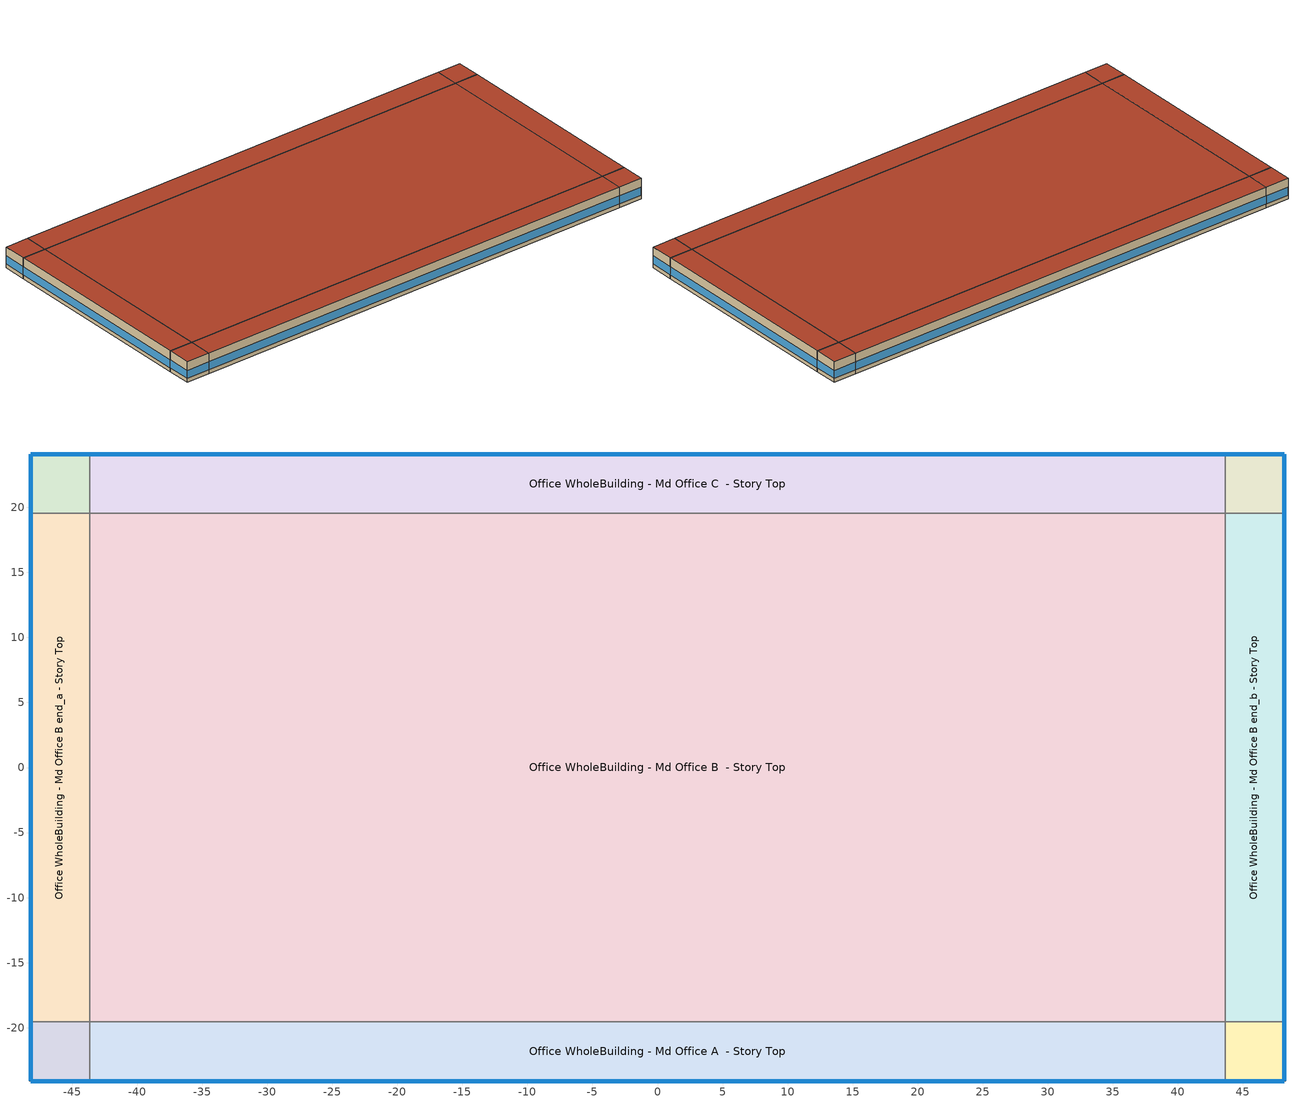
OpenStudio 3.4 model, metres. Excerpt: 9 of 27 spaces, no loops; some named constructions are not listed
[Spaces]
Office WholeBuilding - Md Office A end_a - Story Top
 floor adiabatic (Typical Interior Floor): -48.19,-24.1 -48.19,-19.52 -43.62,-19.52 -43.62,-24.1 z7.92
 wall outside: -48.19,-19.52 -48.19,-24.1 -43.62,-24.1 z7.92:11.89
 wall to Office WholeBuilding - Md Office B end_a - Story Top: -43.62,-19.52 -48.19,-19.52 z7.92:11.89
 wall to Office WholeBuilding - Md Office A  - Story Top: -43.62,-24.1 -43.62,-19.52 z7.92:11.89
 window (Window U-0.75 SHGC 0.48): -48.19,-19.55 -48.19,-24.07 / -48.17,-24.1 -43.65,-24.1 z8.69:10.21
 roof outside: -43.62,-24.1 -43.62,-19.52 -48.19,-19.52 -48.19,-24.1 z11.89
Office WholeBuilding - Md Office B end_a - Story Top
 floor adiabatic (Typical Interior Floor): -48.19,-19.52 -48.19,19.52 -43.62,19.52 -43.62,-19.52 z7.92
 wall outside: -48.19,19.52 -48.19,-19.52 z7.92:11.89
 wall to Office WholeBuilding - Md Office C end_a - Story Top: -43.62,19.52 -48.19,19.52 z7.92:11.89
 wall to Office WholeBuilding - Md Office B  - Story Top: -43.62,-19.52 -43.62,19.52 z7.92:11.89
 window (Window U-0.75 SHGC 0.48): -48.19,19.5 -48.19,-19.5 z8.69:10.19
 roof outside: -43.62,-19.52 -43.62,19.52 -48.19,19.52 -48.19,-19.52 z11.89
Office WholeBuilding - Md Office C end_a - Story Top
 floor adiabatic (Typical Interior Floor): -48.19,19.52 -48.19,24.1 -43.62,24.1 -43.62,19.52 z7.92
 wall outside: -43.62,24.1 -48.19,24.1 -48.19,19.52 z7.92:11.89
 wall to Office WholeBuilding - Md Office C  - Story Top: -43.62,19.52 -43.62,24.1 z7.92:11.89
 window (Window U-0.75 SHGC 0.48): -48.19,24.07 -48.19,19.55 / -43.65,24.1 -48.17,24.1 z8.69:10.21
 roof outside: -43.62,19.52 -43.62,24.1 -48.19,24.1 -48.19,19.52 z11.89
Office WholeBuilding - Md Office A  - Story Top
 floor adiabatic (Typical Interior Floor): -43.62,-24.1 -43.62,-19.52 43.62,-19.52 43.62,-24.1 z7.92
 wall outside: -43.62,-24.1 43.62,-24.1 z7.92:11.89
 wall to Office WholeBuilding - Md Office B  - Story Top: 43.62,-19.52 -43.62,-19.52 z7.92:11.89
 wall to Office WholeBuilding - Md Office A end_b - Story Top: 43.62,-24.1 43.62,-19.52 z7.92:11.89
 window (Window U-0.75 SHGC 0.48): -43.6,-24.1 43.6,-24.1 z8.69:10.19
 roof outside: 43.62,-24.1 43.62,-19.52 -43.62,-19.52 -43.62,-24.1 z11.89
Office WholeBuilding - Md Office B  - Story Top
 floor adiabatic (Typical Interior Floor): -43.62,-19.52 -43.62,19.52 43.62,19.52 43.62,-19.52 z7.92
 wall to Office WholeBuilding - Md Office C  - Story Top: 43.62,19.52 -43.62,19.52 z7.92:11.89
 wall to Office WholeBuilding - Md Office B end_b - Story Top: 43.62,-19.52 43.62,19.52 z7.92:11.89
 roof outside: 43.62,-19.52 43.62,19.52 -43.62,19.52 -43.62,-19.52 z11.89
Office WholeBuilding - Md Office C  - Story Top
 floor adiabatic (Typical Interior Floor): -43.62,19.52 -43.62,24.1 43.62,24.1 43.62,19.52 z7.92
 wall outside: 43.62,24.1 -43.62,24.1 z7.92:11.89
 wall to Office WholeBuilding - Md Office C end_b - Story Top: 43.62,19.52 43.62,24.1 z7.92:11.89
 window (Window U-0.75 SHGC 0.48): 43.6,24.1 -43.6,24.1 z8.69:10.19
 roof outside: 43.62,19.52 43.62,24.1 -43.62,24.1 -43.62,19.52 z11.89
Office WholeBuilding - Md Office A end_b - Story Top
 floor adiabatic (Typical Interior Floor): 43.62,-24.1 43.62,-19.52 48.19,-19.52 48.19,-24.1 z7.92
 wall outside: 43.62,-24.1 48.19,-24.1 48.19,-19.52 z7.92:11.89
 wall to Office WholeBuilding - Md Office B end_b - Story Top: 48.19,-19.52 43.62,-19.52 z7.92:11.89
 window (Window U-0.75 SHGC 0.48): 43.65,-24.1 48.17,-24.1 / 48.19,-24.07 48.19,-19.55 z8.69:10.21
 roof outside: 48.19,-24.1 48.19,-19.52 43.62,-19.52 43.62,-24.1 z11.89
Office WholeBuilding - Md Office B end_b - Story Top
 floor adiabatic (Typical Interior Floor): 43.62,-19.52 43.62,19.52 48.19,19.52 48.19,-19.52 z7.92
 wall outside: 48.19,-19.52 48.19,19.52 z7.92:11.89
 wall to Office WholeBuilding - Md Office C end_b - Story Top: 48.19,19.52 43.62,19.52 z7.92:11.89
 window (Window U-0.75 SHGC 0.48): 48.19,-19.5 48.19,19.5 z8.69:10.19
 roof outside: 48.19,-19.52 48.19,19.52 43.62,19.52 43.62,-19.52 z11.89
Office WholeBuilding - Md Office C end_b - Story Top
 floor adiabatic (Typical Interior Floor): 43.62,19.52 43.62,24.1 48.19,24.1 48.19,19.52 z7.92
 wall outside: 48.19,19.52 48.19,24.1 43.62,24.1 z7.92:11.89
 window (Window U-0.75 SHGC 0.48): 48.17,24.1 43.65,24.1 / 48.19,19.55 48.19,24.07 z8.69:10.21
 roof outside: 48.19,19.52 48.19,24.1 43.62,24.1 43.62,19.52 z11.89
[Schedule:Ruleset]
Name | Default Day Schedule | Summer Design Day Schedule | Winter Design Day Schedule
Clothing Schedule | Clothing Schedule Default Winter Clothes
Medium Office Bldg Occ | Medium Office Bldg Occ Default | Medium Office Bldg Occ Summer Design Day | Medium Office Bldg Occ Winter Design Day
Medium Office Activity | Medium Office Activity Default | Medium Office Activity Summer Design Day | Medium Office Activity Winter Design Day
Office BLDG_LIGHT_EndUseData | Office BLDG_LIGHT_EndUseData Default | Office BLDG_LIGHT_EndUseData Summer Design Day | Office BLDG_LIGHT_EndUseData Winter Design Day
Office BLDG_EQUIP_EndUseData | Office BLDG_EQUIP_EndUseData Default | Office BLDG_EQUIP_EndUseData Summer Design Day | Office BLDG_EQUIP_EndUseData Winter Design Day
Medium Office Infil Quarter On | Medium Office Infil Quarter On Default | Medium Office Infil Quarter On Summer Design Day | Medium Office Infil Quarter On Winter Design Day
Office BLDG_LIGHT_EndUseData BPR Adjusted | Office BLDG_LIGHT_EndUseData Default 1 | Office BLDG_LIGHT_EndUseData Summer Design Day 1 | Office BLDG_LIGHT_EndUseData Winter Design Day 1
Office BLDG_EQUIP_EndUseData BPR Adjusted | Office BLDG_EQUIP_EndUseData Default 1 | Office BLDG_EQUIP_EndUseData Summer Design Day 1 | Office BLDG_EQUIP_EndUseData Winter Design Day 1
[Schedule:Day]
Clothing Schedule Default Winter Clothes; Office BLDG_LIGHT_EndUseData Summer Design Day; Office BLDG_EQUIP_EndUseData Summer Design Day; Medium Office Infil Quarter On Sun Day; Office BLDG_LIGHT_EndUseData Summer Design Day 1; Office BLDG_EQUIP_EndUseData Summer Design Day 1: 24, 0, 1
Clothing Schedule Summer Clothes: 24, 0, 0.5
Air Velocity Schedule Default: 24, 0, 0.2
Work Efficiency Schedule Default; Medium Office Bldg Occ Winter Design Day; Office BLDG_LIGHT_EndUseData Winter Design Day; Office BLDG_EQUIP_EndUseData Winter Design Day; Office BLDG_LIGHT_EndUseData Winter Design Day 1; Office BLDG_EQUIP_EndUseData Winter Design Day 1: 24, 0, 0
Medium Office Bldg Occ Default: Yes, 3, 0, 0, 3, 9, 0.0166667, 3, 19, 0.0333333, 3, 29, 0.05, 3, 39, 0.0666667, 3, 49, 0.0833333, 3, 59, 0.1, 4, 0, 0.1, 4, 10, 0.116667, 4, 20, 0.133333, 4, 30, 0.15, 4, 40, 0.166667, 4, 50, 0.183333, 5, 0, 0.2, 5, 10, 0.325, 5, 20, 0.45, 5, 30, 0.575, 5, 40, 0.7, 5, 50, 0.825, 6, 0, 0.95, 7, 52, 0.95, 8, 2, 0.875, 8, 12, 0.8, 8, 22, 0.725, 8, 32, 0.65, 8, 42, 0.575, 8, 52, 0.5, 9, 2, 0.575, 9, 12, 0.65, 9, 22, 0.725, 9, 32, 0.8, 9, 42, 0.875, 9, 52, 0.95, 12, 48, 0.95, 12, 58, 0.646667, 13, 8, 0.593333, 13, 18, 0.54, 13, 28, 0.486667, 13, 38, 0.433333, 13, 45, 0.4, 14, 15, 0.4, 14, 24, 0.375, 14, 34, 0.35, 14, 44, 0.325, 14, 54, 0.3, 15, 4, 0.275, 15, 14, 0.25, 15, 24, 0.225, 15, 34, 0.2, 15, 44, 0.175, 15, 54, 0.15, 16, 4, 0.125, 16, 14, 0.1, 16, 15, 0.1, 16, 25, 0.0958333, 16, 35, 0.0916667, 16, 45, 0.0875, 16, 55, 0.0833333, 17, 5, 0.0791667, 17, 15, 0.075, 17, 25, 0.0708333, 17, 35, 0.0666667, 17, 45, 0.0625, 17, 55, 0.0583333, 18, 5, 0.0541667, 18, 15, 0.05, 18, 25, 0.0458333, 18, 35, 0.0416667, 18, 45, 0.0375, 18, 55, 0.0333333, 19, 5, 0.0291667, 19, 15, 0.025, 19, 25, 0.0208333, 19, 35, 0.0166667, 19, 45, 0.0125, 19, 55, 0.00833333, 20, 5, 0.00416667, 20, 15, 0, 24, 0, 0
Medium Office Bldg Occ Sat Day: Yes, 7, 15, 0, 7, 25, 0.00833333, 7, 35, 0.0166667, 7, 45, 0.025, 7, 55, 0.0333333, 8, 5, 0.0416667, 8, 15, 0.05, 8, 24, 0.0583333, 8, 34, 0.0666667, 8, 44, 0.075, 8, 54, 0.0833333, 9, 4, 0.0916667, 9, 14, 0.1, 9, 15, 0.1, 9, 24, 0.133333, 9, 34, 0.166667, 9, 44, 0.2, 9, 54, 0.233333, 10, 4, 0.266667, 10, 14, 0.3, 10, 24, 0.333333, 10, 34, 0.366667, 10, 44, 0.4, 10, 54, 0.433333, 11, 4, 0.466667, 11, 14, 0.5, 11, 15, 0.5, 14, 45, 0.5, 14, 54, 0.477778, 15, 4, 0.455556, 15, 14, 0.433333, 15, 24, 0.411111, 15, 34, 0.388889, 15, 44, 0.366667, 15, 54, 0.344444, 16, 4, 0.322222, 16, 14, 0.3, 16, 24, 0.277778, 16, 34, 0.255556, 16, 45, 0.233333, 16, 55, 0.211111, 17, 5, 0.188889, 17, 15, 0.166667, 17, 25, 0.144444, 17, 35, 0.122222, 17, 45, 0.1, 17, 55, 0.0944444, 18, 5, 0.0888889, 18, 15, 0.0833333, 18, 25, 0.0777778, 18, 35, 0.0722222, 18, 45, 0.0666667, 18, 55, 0.0611111, 19, 5, 0.0555556, 19, 15, 0.05, 19, 25, 0.0444444, 19, 35, 0.0388889, 19, 45, 0.0333333, 19, 55, 0.0277778, 20, 5, 0.0222222, 20, 15, 0.0166667, 20, 25, 0.0111111, 20, 35, 0.00555556, 20, 45, 0, 24, 0, 0
Medium Office Bldg Occ Summer Design Day: 6, 0, 0, 22, 0, 1, 24, 0, 0.05
Medium Office Bldg Occ WntrDsn|Sun Day; 27 space(s) Occ Sch Sunday 1: Yes, 10, 15, 0, 24, 0, 0
Medium Office Activity Default; autogen Medium Office Activity 0_day_sch; autogen Medium Office Activity 1_day_sch: Yes, 24, 0, 120
Medium Office Activity Winter Design Day; Medium Office Activity Summer Design Day: 24, 0, 120
Office BLDG_LIGHT_EndUseData Default: Yes, 0, 10, 0.0389998, 0, 20, 0.0412907, 0, 30, 0.0435815, 0, 40, 0.0458723, 0, 49, 0.0481632, 0, 59, 0.050454, 1, 0, 0.050454, 1, 10, 0.0485905, 1, 20, 0.046727, 1, 30, 0.0448635, 1, 40, 0.043, 1, 50, 0.0411365, 2, 0, 0.039273, 2, 9, 0.0395075, 2, 19, 0.039742, 2, 29, 0.0399765, 2, 39, 0.040211, 2, 49, 0.0404455, 2, 59, 0.04068, 3, 0, 0.04068, 3, 9, 0.0481952, 3, 19, 0.0557103, 3, 29, 0.0632255, 3, 39, 0.0707407, 3, 49, 0.0782558, 3, 59, 0.085771, 4, 0, 0.085771, 4, 10, 0.102601, 4, 20, 0.119431, 4, 30, 0.136262, 4, 40, 0.153092, 4, 50, 0.169922, 5, 0, 0.186752, 5, 10, 0.245974, 5, 20, 0.305197, 5, 30, 0.364419, 5, 40, 0.423641, 5, 50, 0.482864, 6, 0, 0.542086, 6, 10, 0.580584, 6, 20, 0.619082, 6, 30, 0.657579, 6, 40, 0.696077, 6, 50, 0.734575, 7, 0, 0.773073, 7, 10, 0.785543, 7, 20, 0.798012, 7, 30, 0.810482, 7, 40, 0.822952, 7, 50, 0.835421, 7, 56, 0.843215, 8, 6, 0.8443, 8, 16, 0.838601, 8, 26, 0.832901, 8, 36, 0.827201, 8, 46, 0.821501, 8, 52, 0.817939, 9, 2, 0.809622, 9, 12, 0.801306, 9, 22, 0.792989, 9, 32, 0.784672, 9, 42, 0.776356, 9, 52, 0.768039, 10, 2, 0.772064, 10, 12, 0.776089, 10, 22, 0.780114, 10, 32, 0.784138, 10, 42, 0.788163, 10, 52, 0.792188, 11, 2, 0.78769, 11, 12, 0.783193, 11, 22, 0.778695, 11, 32, 0.774197, 11, 42, 0.7697, 11, 52, 0.765202, 12, 2, 0.744143, 12, 12, 0.723084, 12, 22, 0.702025, 12, 32, 0.680967, 12, 42, 0.659908, 12, 48, 0.646746, 12, 58, 0.270639, 13, 8, 0.241393, 13, 18, 0.212148, 13, 28, 0.182903, 13, 38, 0.153657, 13, 45, 0.135379, 13, 54, 0.128054, 14, 4, 0.120729, 14, 14, 0.113405, 14, 24, 0.10608, 14, 34, 0.0987548, 14, 44, 0.09143, 14, 45, 0.09143, 14, 54, 0.0905747, 15, 4, 0.0897193, 15, 14, 0.088864, 15, 24, 0.0880087, 15, 34, 0.0871533, 15, 44, 0.086298, 15, 45, 0.086298, 15, 54, 0.0864745, 16, 4, 0.086651, 16, 15, 0.0868275, 16, 25, 0.087004, 16, 35, 0.0871805, 16, 45, 0.087357, 16, 55, 0.0872638, 17, 5, 0.0871707, 17, 15, 0.0870775, 17, 25, 0.0869843, 17, 35, 0.0868912, 17, 45, 0.086798, 17, 55, 0.0813232, 18, 5, 0.0758483, 18, 15, 0.0703735, 18, 25, 0.0648987, 18, 35, 0.0594238, 18, 45, 0.053949, 18, 55, 0.0531798, 19, 5, 0.0524107, 19, 15, 0.0516415, 19, 25, 0.0508723, 19, 35, 0.0501032, 19, 45, 0.049334, 19, 55, 0.0467778, 20, 5, 0.0442217, 20, 15, 0.0416655, 20, 25, 0.0391093, 20, 35, 0.0365532, 20, 45, 0.033997, 20, 55, 0.0341361, 21, 5, 0.0342752, 21, 15, 0.0344142, 21, 25, 0.0345533, 21, 35, 0.0346924, 21, 45, 0.0348315, 21, 55, 0.0349705, 22, 5, 0.0351096, 22, 15, 0.0352487, 22, 25, 0.0353878, 22, 35, 0.0355268, 22, 45, 0.0356659, 22, 55, 0.035805, 23, 5, 0.0359441, 23, 15, 0.0360832, 23, 25, 0.0362222, 23, 35, 0.0363613, 23, 45, 0.0365004, 23, 55, 0.0366395, 24, 0, 0.036709
Office BLDG_LIGHT_EndUseData Sat Day: Yes, 0, 5, 0.0849866, 0, 15, 0.0850161, 0, 25, 0.0850456, 0, 35, 0.0850751, 0, 45, 0.0851047, 0, 55, 0.0847651, 1, 5, 0.0844256, 1, 15, 0.0840861, 1, 25, 0.0837466, 1, 35, 0.0834071, 1, 45, 0.0830676, 1, 55, 0.0827718, 2, 5, 0.0824761, 2, 15, 0.0821803, 2, 24, 0.0818846, 2, 34, 0.0815889, 2, 44, 0.0812931, 2, 45, 0.0812931, 2, 54, 0.0813046, 3, 4, 0.0813161, 3, 14, 0.0813275, 3, 24, 0.081339, 3, 34, 0.0813505, 3, 44, 0.081362, 3, 45, 0.081362, 3, 54, 0.0812579, 4, 4, 0.0811538, 4, 15, 0.0810498, 4, 25, 0.0809457, 4, 35, 0.0808417, 4, 45, 0.0807376, 4, 55, 0.0808187, 5, 5, 0.0808998, 5, 15, 0.0809809, 5, 25, 0.081062, 5, 35, 0.0811431, 5, 45, 0.0812243, 5, 55, 0.0811642, 6, 5, 0.0811042, 6, 15, 0.0810442, 6, 25, 0.0809842, 6, 35, 0.0809242, 6, 45, 0.0808642, 6, 55, 0.0808833, 7, 5, 0.0809023, 7, 15, 0.0809213, 7, 25, 0.0809403, 7, 35, 0.0809593, 7, 45, 0.0809783, 7, 55, 0.0812332, 8, 5, 0.0814881, 8, 15, 0.081743, 8, 24, 0.0819979, 8, 34, 0.0822528, 8, 44, 0.0825077, 8, 45, 0.0825077, 8, 54, 0.0823462, 9, 4, 0.0821848, 9, 14, 0.0820233, 9, 24, 0.0818619, 9, 34, 0.0817005, 9, 44, 0.081539, 9, 45, 0.081539, 9, 54, 0.0817622, 10, 4, 0.0819854, 10, 14, 0.0822086, 10, 24, 0.0824318, 10, 34, 0.082655, 10, 44, 0.0828782, 10, 45, 0.0828782, 10, 54, 0.0833558, 11, 4, 0.0838333, 11, 14, 0.0843109, 11, 24, 0.0847885, 11, 34, 0.0852661, 11, 44, 0.0857436, 11, 45, 0.0857436, 11, 54, 0.0864044, 12, 4, 0.0870652, 12, 14, 0.087726, 12, 24, 0.0883868, 12, 34, 0.0890476, 12, 44, 0.0897084, 12, 45, 0.0897084, 14, 45, 0.0897084, 14, 54, 0.0895478, 15, 4, 0.0893871, 15, 14, 0.0892265, 15, 24, 0.0890658, 15, 34, 0.0889052, 15, 44, 0.0887445, 15, 45, 0.0887445, 15, 54, 0.0883139, 16, 4, 0.0878833, 16, 15, 0.0874527, 16, 25, 0.0870221, 16, 35, 0.0865915, 16, 45, 0.0861609, 16, 55, 0.086086, 17, 5, 0.0860111, 17, 15, 0.0859362, 17, 25, 0.0858613, 17, 35, 0.0857864, 17, 45, 0.0857115, 17, 55, 0.0857075, 18, 5, 0.0857035, 18, 15, 0.0856995, 18, 25, 0.0856955, 18, 35, 0.0856915, 18, 45, 0.0856875, 18, 55, 0.0855606, 19, 5, 0.0854337, 19, 15, 0.0853068, 19, 25, 0.08518, 19, 35, 0.0850531, 19, 45, 0.0849262, 19, 55, 0.0849541, 20, 5, 0.084982, 20, 15, 0.0850099, 20, 25, 0.0850378, 20, 35, 0.0850657, 20, 45, 0.0850936, 20, 55, 0.0850683, 21, 5, 0.085043, 21, 15, 0.0850177, 21, 25, 0.0849924, 21, 35, 0.0849671, 21, 45, 0.0849418, 21, 55, 0.084939, 22, 5, 0.0849363, 22, 15, 0.0849335, 22, 25, 0.0849307, 22, 35, 0.0849279, 22, 45, 0.0849251, 22, 55, 0.0849255, 23, 5, 0.084926, 23, 15, 0.0849264, 23, 25, 0.0849268, 23, 35, 0.0849272, 23, 45, 0.0849276, 23, 55, 0.0849571, 24, 0, 0.0849866
Office BLDG_LIGHT_EndUseData Sun Day: Yes, 0, 5, 0.0638769, 0, 10, 0.0582413, 0, 15, 0.063908, 0, 20, 0.0582342, 0, 25, 0.063939, 0, 30, 0.0582271, 0, 35, 0.0639701, 0, 40, 0.0582201, 0, 45, 0.0640012, 0, 49, 0.058213, 0, 55, 0.063878, 0, 59, 0.058206, 1, 4, 0.0637548, 1, 9, 0.0581989, 1, 15, 0.0636316, 1, 19, 0.0581918, 1, 25, 0.0635084, 1, 30, 0.0581848, 1, 35, 0.0633852, 1, 40, 0.0581777, 1, 45, 0.0632621, 1, 50, 0.0581707, 1, 55, 0.0633749, 2, 0, 0.0581636, 2, 5, 0.0634877, 2, 9, 0.0581565, 2, 15, 0.0636006, 2, 19, 0.0581495, 2, 24, 0.0637134, 2, 29, 0.0581424, 2, 34, 0.0638262, 2, 39, 0.0581354, 2, 44, 0.0639391, 2, 45, 0.0639391, 2, 49, 0.0581283, 2, 54, 0.0634138, 2, 59, 0.0581212, 3, 4, 0.0628884, 3, 9, 0.0581142, 3, 14, 0.0623631, 3, 19, 0.0581071, 3, 24, 0.0618378, 3, 29, 0.0581001, 3, 34, 0.0613125, 3, 39, 0.058093, 3, 44, 0.0607871, 3, 45, 0.0607871, 3, 49, 0.0580859, 3, 54, 0.0610053, 3, 59, 0.0580789, 4, 4, 0.0612235, 4, 9, 0.0580718, 4, 15, 0.0614417, 4, 19, 0.0580648, 4, 25, 0.0616599, 4, 29, 0.0580577, 4, 35, 0.0618781, 4, 39, 0.0580506, 4, 45, 0.0620962, 4, 49, 0.0580436, 4, 55, 0.0623856, 5, 0, 0.0580365, 5, 5, 0.062675, 5, 10, 0.0580295, 5, 15, 0.0629644, 5, 20, 0.0580224, 5, 25, 0.0632538, 5, 30, 0.0580153, 5, 35, 0.0635432, 5, 40, 0.0580083, 5, 45, 0.0638326, 5, 50, 0.0580012, 5, 55, 0.0638493, 6, 0, 0.0579942, 6, 5, 0.0638659, 6, 10, 0.0579871, 6, 15, 0.0638826, 6, 20, 0.05798, 6, 25, 0.0638993, 6, 30, 0.057973, 6, 35, 0.0639159, 6, 40, 0.0579659, 6, 45, 0.0639326, 6, 50, 0.0579589, 6, 55, 0.0639393, 7, 0, 0.0579518, 7, 5, 0.0639461, 7, 10, 0.0579447, 7, 15, 0.0639529, 7, 20, 0.0579377, 7, 25, 0.0639596, 7, 30, 0.0579306, 7, 35, 0.0639664, 7, 40, 0.0579236, 7, 45, 0.0639732, 7, 50, 0.0579165, 7, 55, 0.0639735, 8, 0, 0.0579094, 8, 5, 0.0639739, 8, 10, 0.0579024, 8, 15, 0.0639742, 8, 20, 0.0578953, 8, 24, 0.0639746, 8, 30, 0.0578883, 8, 34, 0.0639749, 8, 40, 0.0578812, 8, 44, 0.0639753, 8, 45, 0.0639753, 8, 50, 0.0578741, 8, 54, 0.0630614, 9, 0, 0.0578671, 9, 4, 0.0621476, 9, 10, 0.05786, 9, 14, 0.0612337, 9, 20, 0.057853, 9, 24, 0.0603199, 9, 30, 0.0578459, 9, 34, 0.059406, 9, 39, 0.0578388, 9, 44, 0.0584921, 9, 45, 0.0584921, 9, 49, 0.0578318, 9, 54, 0.0584998, 9, 59, 0.0578247, 10, 4, 0.0585074, 10, 9, 0.0578177, 10, 14, 0.058515, 10, 19, 0.0578106, 10, 24, 0.0585226, 10, 29, 0.0578035, 10, 34, 0.0585302, 10, 39, 0.0577965, 10, 44, 0.0585379, 10, 45, 0.0585379, 10, 49, 0.0577894, 10, 59, 0.0577824, 11, 9, 0.0577753, 11, 19, 0.0577682, 11, 29, 0.0577612, 11, 39, 0.0577541, 11, 49, 0.0577471, 11, 59, 0.05774, 12, 9, 0.0577329, 12, 19, 0.0577259, 12, 29, 0.0577188, 12, 39, 0.0577118, 12, 49, 0.0577047, 12, 59, 0.0576976, 13, 9, 0.0576906, 13, 19, 0.0576835, 13, 29, 0.0576765, 13, 39, 0.0576694, 13, 49, 0.0576623, 13, 59, 0.0576553, 14, 9, 0.0576482, 14, 19, 0.0576412, 14, 29, 0.0576341, 14, 39, 0.057627, 14, 45, 0.0576235, 14, 54, 0.0576464, 15, 4, 0.0576692, 15, 14, 0.0576921, 15, 24, 0.0577149, 15, 34, 0.0577378, 15, 44, 0.0577607, 15, 45, 0.0577607, 15, 54, 0.0578445, 16, 4, 0.0579283, 16, 15, 0.0580121, 16, 25, 0.0580959, 16, 35, 0.0581797, 16, 45, 0.0582636, 16, 55, 0.0583156, 17, 5, 0.0583677, 17, 15, 0.0584198, 17, 25, 0.0584718, 17, 35, 0.0585239, 17, 45, 0.058576, 17, 55, 0.058449, 18, 5, 0.058322, 18, 15, 0.058195, 18, 25, 0.058068, 18, 35, 0.057941, 18, 45, 0.057814, 18, 55, 0.0578483, 19, 5, 0.0578826, 19, 15, 0.0579169, 19, 25, 0.0579511, 19, 35, 0.0579854, 19, 45, 0.0580197, 19, 55, 0.0581505, 20, 5, 0.0582813, 20, 15, 0.0584121, 20, 25, 0.0585429, 20, 35, 0.0586737, 20, 45, 0.0588046, 20, 55, 0.0596748, 21, 5, 0.0605451, 21, 15, 0.0614153, 21, 25, 0.0622856, 21, 35, 0.0631559, 21, 45, 0.0640261, 21, 55, 0.0639902, 22, 5, 0.0639543, 22, 15, 0.0639184, 22, 25, 0.0638825, 22, 35, 0.0638466, 22, 45, 0.0638107, 22, 55, 0.0638113, 23, 5, 0.063812, 23, 15, 0.0638127, 23, 25, 0.0638134, 23, 35, 0.0638141, 23, 45, 0.0638148, 23, 55, 0.0638458, 24, 0, 0.0638769
Office BLDG_EQUIP_EndUseData Default: Yes, 0, 10, 0.57735, 0, 20, 0.5745, 0, 30, 0.57165, 0, 40, 0.5688, 0, 49, 0.56595, 0, 59, 0.5631, 1, 0, 0.5631, 1, 10, 0.560417, 1, 20, 0.557733, 1, 30, 0.55505, 1, 40, 0.552367, 1, 50, 0.549683, 2, 0, 0.547, 2, 9, 0.545383, 2, 19, 0.543767, 2, 29, 0.54215, 2, 39, 0.540533, 2, 49, 0.538917, 2, 59, 0.5373, 3, 0, 0.5373, 3, 9, 0.537517, 3, 19, 0.537733, 3, 29, 0.53795, 3, 39, 0.538167, 3, 49, 0.538383, 3, 59, 0.5386, 4, 0, 0.5386, 4, 10, 0.5485, 4, 20, 0.5584, 4, 30, 0.5683, 4, 40, 0.5782, 4, 50, 0.5881, 5, 0, 0.598, 5, 10, 0.612533, 5, 20, 0.627067, 5, 30, 0.6416, 5, 40, 0.656133, 5, 50, 0.670667, 6, 0, 0.6852, 6, 10, 0.701133, 6, 20, 0.717067, 6, 30, 0.733, 6, 40, 0.748933, 6, 50, 0.764867, 7, 0, 0.7808, 7, 10, 0.79584, 7, 20, 0.81088, 7, 30, 0.82592, 7, 40, 0.84096, 7, 50, 0.856, 7, 56, 0.8654, 8, 6, 0.885847, 8, 16, 0.884993, 8, 26, 0.88414, 8, 36, 0.883287, 8, 46, 0.882433, 8, 52, 0.8819, 9, 2, 0.8717, 9, 12, 0.8615, 9, 22, 0.8513, 9, 32, 0.8411, 9, 42, 0.8309, 9, 52, 0.8207, 10, 2, 0.814033, 10, 12, 0.807367, 10, 22, 0.8007, 10, 32, 0.794033, 10, 42, 0.787367, 10, 52, 0.7807, 11, 2, 0.773133, 11, 12, 0.765567, 11, 22, 0.758, 11, 32, 0.750433, 11, 42, 0.742867, 11, 52, 0.7353, 12, 2, 0.723727, 12, 12, 0.712153, 12, 22, 0.70058, 12, 32, 0.689007, 12, 42, 0.677433, 12, 48, 0.6702, 12, 58, 0.597902, 13, 8, 0.591004, 13, 18, 0.584107, 13, 28, 0.577209, 13, 38, 0.570311, 13, 45, 0.566, 13, 54, 0.56735, 14, 4, 0.5687, 14, 14, 0.57005, 14, 24, 0.5714, 14, 34, 0.57275, 14, 44, 0.5741, 14, 45, 0.5741, 14, 54, 0.580533, 15, 4, 0.586967, 15, 14, 0.5934, 15, 24, 0.599833, 15, 34, 0.606267, 15, 44, 0.6127, 15, 45, 0.6127, 15, 54, 0.6203, 16, 4, 0.6279, 16, 15, 0.6355, 16, 25, 0.6431, 16, 35, 0.6507, 16, 45, 0.6583, 16, 55, 0.660817, 17, 5, 0.663333, 17, 15, 0.66585, 17, 25, 0.668367, 17, 35, 0.670883, 17, 45, 0.6734, 17, 55, 0.664332, 18, 5, 0.655263, 18, 15, 0.646195, 18, 25, 0.637127, 18, 35, 0.628058, 18, 45, 0.61899, 18, 55, 0.605775, 19, 5, 0.59256, 19, 15, 0.579345, 19, 25, 0.56613, 19, 35, 0.552915, 19, 45, 0.5397, 19, 55, 0.546517, 20, 5, 0.553333, 20, 15, 0.56015, 20, 25, 0.566967, 20, 35, 0.573783, 20, 45, 0.5806, 20, 55, 0.580579, 21, 5, 0.580559, 21, 15, 0.580538, 21, 25, 0.580518, 21, 35, 0.580497, 21, 45, 0.580477, 21, 55, 0.580456, 22, 5, 0.580436, 22, 15, 0.580415, 22, 25, 0.580395, 22, 35, 0.580374, 22, 45, 0.580354, 22, 55, 0.580333, 23, 5, 0.580313, 23, 15, 0.580292, 23, 25, 0.580272, 23, 35, 0.580251, 23, 45, 0.580231, 23, 55, 0.58021, 24, 0, 0.5802
Office BLDG_EQUIP_EndUseData Sat Day: Yes, 0, 5, 0.628007, 0, 15, 0.628205, 0, 25, 0.628404, 0, 35, 0.628602, 0, 45, 0.6288, 0, 55, 0.627985, 1, 5, 0.62717, 1, 15, 0.626354, 1, 25, 0.625539, 1, 35, 0.624724, 1, 45, 0.623909, 1, 55, 0.624076, 2, 5, 0.624244, 2, 15, 0.624411, 2, 24, 0.624579, 2, 34, 0.624746, 2, 44, 0.624914, 2, 45, 0.624914, 2, 54, 0.623909, 3, 4, 0.622904, 3, 14, 0.621899, 3, 24, 0.620894, 3, 34, 0.619889, 3, 44, 0.618884, 3, 45, 0.618884, 3, 54, 0.618412, 4, 4, 0.61794, 4, 15, 0.617469, 4, 25, 0.616997, 4, 35, 0.616525, 4, 45, 0.616053, 4, 55, 0.6159, 5, 5, 0.615746, 5, 15, 0.615593, 5, 25, 0.615439, 5, 35, 0.615285, 5, 45, 0.615132, 5, 55, 0.615115, 6, 5, 0.615098, 6, 15, 0.615082, 6, 25, 0.615065, 6, 35, 0.615048, 6, 45, 0.615031, 6, 55, 0.615001, 7, 5, 0.61497, 7, 15, 0.614939, 7, 25, 0.614909, 7, 35, 0.614878, 7, 45, 0.614847, 7, 55, 0.614744, 8, 5, 0.614641, 8, 15, 0.614537, 8, 24, 0.614434, 8, 34, 0.614331, 8, 44, 0.614227, 8, 45, 0.614227, 8, 54, 0.613954, 9, 4, 0.61368, 9, 14, 0.613407, 9, 24, 0.613133, 9, 34, 0.612859, 9, 44, 0.612586, 9, 45, 0.612586, 9, 54, 0.611531, 10, 4, 0.610475, 10, 14, 0.60942, 10, 24, 0.608365, 10, 34, 0.60731, 10, 44, 0.606254, 10, 45, 0.606254, 10, 54, 0.605068, 11, 4, 0.603881, 11, 14, 0.602695, 11, 24, 0.601508, 11, 34, 0.600322, 11, 44, 0.599136, 11, 45, 0.599136, 11, 54, 0.59884, 12, 4, 0.598544, 12, 14, 0.598248, 12, 24, 0.597952, 12, 34, 0.597656, 12, 44, 0.59736, 12, 45, 0.59736, 12, 54, 0.5976, 13, 4, 0.59784, 13, 14, 0.59808, 13, 24, 0.59832, 13, 34, 0.59856, 13, 44, 0.598801, 13, 45, 0.598801, 13, 54, 0.599169, 14, 4, 0.599538, 14, 14, 0.599906, 14, 24, 0.600275, 14, 34, 0.600643, 14, 44, 0.601012, 14, 45, 0.601012, 14, 54, 0.601307, 15, 4, 0.601603, 15, 14, 0.601899, 15, 24, 0.602195, 15, 34, 0.602491, 15, 44, 0.602787, 15, 45, 0.602787, 15, 54, 0.603371, 16, 4, 0.603954, 16, 15, 0.604537, 16, 25, 0.605121, 16, 35, 0.605704, 16, 45, 0.606288, 16, 55, 0.606299, 17, 5, 0.60631, 17, 15, 0.606321, 17, 25, 0.606332, 17, 35, 0.606344, 17, 45, 0.606355, 17, 55, 0.606271, 18, 5, 0.606187, 18, 15, 0.606104, 18, 25, 0.60602, 18, 35, 0.605936, 18, 45, 0.605852, 18, 55, 0.606162, 19, 5, 0.606472, 19, 15, 0.606782, 19, 25, 0.607092, 19, 35, 0.607402, 19, 45, 0.607712, 19, 55, 0.608379, 20, 5, 0.609046, 20, 15, 0.609713, 20, 25, 0.61038, 20, 35, 0.611048, 20, 45, 0.611715, 20, 55, 0.612633, 21, 5, 0.613552, 21, 15, 0.61447, 21, 25, 0.615389, 21, 35, 0.616307, 21, 45, 0.617226, 21, 55, 0.618197, 22, 5, 0.619169, 22, 15, 0.62014, 22, 25, 0.621112, 22, 35, 0.622083, 22, 45, 0.623055, 22, 55, 0.623814, 23, 5, 0.624573, 23, 15, 0.625333, 23, 25, 0.626092, 23, 35, 0.626851, 23, 45, 0.627611, 23, 55, 0.627809, 24, 0, 0.628007
Office BLDG_EQUIP_EndUseData Sun Day: Yes, 0, 5, 0.610109, 0, 10, 0.627463, 0, 15, 0.610176, 0, 20, 0.627479, 0, 25, 0.610244, 0, 30, 0.627494, 0, 35, 0.610311, 0, 40, 0.627509, 0, 45, 0.610379, 0, 49, 0.627524, 0, 55, 0.610016, 0, 59, 0.62754, 1, 4, 0.609654, 1, 9, 0.627555, 1, 15, 0.609292, 1, 19, 0.62757, 1, 25, 0.608929, 1, 30, 0.627585, 1, 35, 0.608567, 1, 40, 0.627601, 1, 45, 0.608205, 1, 50, 0.627616, 1, 55, 0.608171, 2, 0, 0.627631, 2, 5, 0.608137, 2, 9, 0.627646, 2, 15, 0.608104, 2, 19, 0.627661, 2, 24, 0.60807, 2, 29, 0.627677, 2, 34, 0.608036, 2, 39, 0.627692, 2, 44, 0.608003, 2, 45, 0.608003, 2, 49, 0.627707, 2, 54, 0.608362, 2, 59, 0.627722, 3, 4, 0.608722, 3, 9, 0.627738, 3, 14, 0.609081, 3, 19, 0.627753, 3, 24, 0.609441, 3, 29, 0.627768, 3, 34, 0.6098, 3, 39, 0.627783, 3, 44, 0.61016, 3, 45, 0.61016, 3, 49, 0.627799, 3, 54, 0.610937, 3, 59, 0.627814, 4, 4, 0.611715, 4, 9, 0.627829, 4, 15, 0.612493, 4, 19, 0.627844, 4, 25, 0.613271, 4, 29, 0.627859, 4, 35, 0.614049, 4, 39, 0.627875, 4, 45, 0.614827, 4, 49, 0.62789, 4, 55, 0.616164, 5, 0, 0.627905, 5, 5, 0.617501, 5, 10, 0.62792, 5, 15, 0.618838, 5, 20, 0.627936, 5, 25, 0.620174, 5, 30, 0.627951, 5, 35, 0.621511, 5, 40, 0.627966, 5, 45, 0.622848, 5, 50, 0.627981, 5, 55, 0.624325, 6, 0, 0.627997, 6, 5, 0.625802, 6, 10, 0.628012, 6, 15, 0.62728, 6, 20, 0.628027, 6, 25, 0.628757, 6, 30, 0.628042, 6, 35, 0.630234, 6, 40, 0.628058, 6, 45, 0.631711, 6, 50, 0.628073, 6, 55, 0.63281, 7, 0, 0.628088, 7, 5, 0.633908, 7, 10, 0.628103, 7, 15, 0.635006, 7, 20, 0.628118, 7, 25, 0.636104, 7, 30, 0.628134, 7, 35, 0.637202, 7, 40, 0.628149, 7, 45, 0.6383, 7, 50, 0.628164, 7, 55, 0.638278, 8, 0, 0.628179, 8, 5, 0.638255, 8, 10, 0.628195, 8, 15, 0.638233, 8, 20, 0.62821, 8, 24, 0.63821, 8, 30, 0.628225, 8, 34, 0.638188, 8, 40, 0.62824, 8, 44, 0.638165, 8, 45, 0.638165, 8, 50, 0.628256, 8, 54, 0.636085, 9, 0, 0.628271, 9, 4, 0.634005, 9, 10, 0.628286, 9, 14, 0.631925, 9, 20, 0.628301, 9, 24, 0.629844, 9, 30, 0.628316, 9, 34, 0.627764, 9, 39, 0.628332, 9, 44, 0.625684, 9, 45, 0.625684, 9, 49, 0.628347, 9, 54, 0.626029, 9, 59, 0.628362, 10, 4, 0.626373, 10, 9, 0.628377, 10, 14, 0.626718, 10, 19, 0.628393, 10, 24, 0.627062, 10, 29, 0.628408, 10, 34, 0.627407, 10, 39, 0.628423, 10, 44, 0.627752, 10, 45, 0.627752, 10, 49, 0.628438, 10, 59, 0.628454, 11, 9, 0.628469, 11, 19, 0.628484, 11, 29, 0.628499, 11, 39, 0.628514, 11, 49, 0.62853, 11, 59, 0.628545, 12, 9, 0.62856, 12, 19, 0.628575, 12, 29, 0.628591, 12, 39, 0.628606, 12, 49, 0.628621, 12, 59, 0.628636, 13, 9, 0.628652, 13, 19, 0.628667, 13, 29, 0.628682, 13, 39, 0.628697, 13, 49, 0.628712, 13, 59, 0.628728, 14, 9, 0.628743, 14, 19, 0.628758, 14, 29, 0.628773, 14, 39, 0.628789, 14, 45, 0.628796, 14, 54, 0.628602, 15, 4, 0.628409, 15, 14, 0.628215, 15, 24, 0.628021, 15, 34, 0.627827, 15, 44, 0.627634, 15, 45, 0.627634, 15, 54, 0.626895, 16, 4, 0.626156, 16, 15, 0.625418, 16, 25, 0.624679, 16, 35, 0.62394, 16, 45, 0.623202, 16, 55, 0.622121, 17, 5, 0.621039, 17, 15, 0.619958, 17, 25, 0.618877, 17, 35, 0.617796, 17, 45, 0.616714, 17, 55, 0.616083, 18, 5, 0.615451, 18, 15, 0.614819, 18, 25, 0.614187, 18, 35, 0.613555, 18, 45, 0.612923, 18, 55, 0.61205, 19, 5, 0.611176, 19, 15, 0.610303, 19, 25, 0.609429, 19, 35, 0.608556, 19, 45, 0.607682, 19, 55, 0.607466, 20, 5, 0.60725, 20, 15, 0.607034, 20, 25, 0.606817, 20, 35, 0.606601, 20, 45, 0.606385, 20, 55, 0.606478, 21, 5, 0.60657, 21, 15, 0.606663, 21, 25, 0.606756, 21, 35, 0.606848, 21, 45, 0.606941, 21, 55, 0.607562, 22, 5, 0.608182, 22, 15, 0.608803, 22, 25, 0.609424, 22, 35, 0.610044, 22, 45, 0.610665, 22, 55, 0.61055, 23, 5, 0.610435, 23, 15, 0.61032, 23, 25, 0.610204, 23, 35, 0.610089, 23, 45, 0.609974, 23, 55, 0.610042, 24, 0, 0.610109
Medium Office Infil Quarter On Default; Medium Office Infil Quarter On Summer Design Day: 6, 0, 1, 22, 0, 0.25, 24, 0, 1
Medium Office Infil Quarter On Winter Design Day; Medium Office Infil Quarter On WntrDsn|Sat Day: 6, 0, 1, 18, 0, 0.25, 24, 0, 1
27 space(s) Occ Sch Saturday 1: Yes, 6, 45, 0, 6, 55, 0.00425, 7, 5, 0.0085, 7, 15, 0.01275, 7, 25, 0.017, 7, 35, 0.02125, 7, 45, 0.0255, 7, 55, 0.02125, 8, 5, 0.017, 8, 15, 0.01275, 8, 24, 0.0085, 8, 34, 0.00425, 8, 44, 4.52971e-17, 8, 45, 0, 8, 54, 0.017, 9, 4, 0.034, 9, 14, 0.051, 9, 24, 0.068, 9, 34, 0.085, 9, 44, 0.102, 9, 45, 0.102, 9, 54, 0.085, 10, 4, 0.068, 10, 14, 0.051, 10, 24, 0.034, 10, 34, 0.017, 10, 44, 3.62377e-16, 10, 45, 0, 14, 45, 0, 14, 54, 0.017, 15, 4, 0.034, 15, 14, 0.051, 15, 24, 0.068, 15, 34, 0.085, 15, 44, 0.102, 15, 45, 0.102, 15, 54, 0.085, 16, 4, 0.068, 16, 15, 0.051, 16, 25, 0.034, 16, 35, 0.017, 16, 45, 0, 17, 45, 0, 17, 55, 0.00425, 18, 5, 0.0085, 18, 15, 0.01275, 18, 25, 0.017, 18, 35, 0.02125, 18, 45, 0.0255, 18, 55, 0.02125, 19, 5, 0.017, 19, 15, 0.01275, 19, 25, 0.0085, 19, 35, 0.00425, 19, 45, 0, 24, 0, 0
Medium Office HtgSetp Sat Day: Yes, 8, 15, 16.6667, 20, 15, 21.1111, 24, 0, 16.6667
Medium Office HtgSetp SmrDsn|Sun Day: Yes, 10, 15, 16.6667, 24, 0, 16.6667
Medium Office ClgSetp Sat Day: Yes, 8, 15, 27.2222, 20, 15, 23.3333, 24, 0, 27.2222
Medium Office ClgSetp WntrDsn|Sun Day: Yes, 10, 15, 27.2222, 24, 0, 27.2222
Building Hours of Operation NonResidential Saturday; Building Hours of Operation NonResidential Sunday: 10, 15, 0, 16, 15, 1, 24, 0, 0
Office BLDG_LIGHT_EndUseData Default 1: No, 0, 10, 0.0891215, 0, 20, 0.0912697, 0, 30, 0.093418, 0, 40, 0.0955662, 0, 49, 0.0977145, 0, 59, 0.0998627, 1, 0, 0.0998627, 1, 10, 0.0981152, 1, 20, 0.0963677, 1, 30, 0.0946202, 1, 40, 0.0928727, 1, 50, 0.0911252, 2, 0, 0.0893777, 2, 9, 0.0895976, 2, 19, 0.0898175, 2, 29, 0.0900374, 2, 39, 0.0902573, 2, 49, 0.0904772, 2, 59, 0.0906971, 3, 0, 0.0906971, 3, 9, 0.0977445, 3, 19, 0.104792, 3, 29, 0.111839, 3, 39, 0.118887, 3, 49, 0.125934, 3, 59, 0.132982, 4, 0, 0.132982, 4, 10, 0.148764, 4, 20, 0.164547, 4, 30, 0.18033, 4, 40, 0.196112, 4, 50, 0.211895, 5, 0, 0.227678, 5, 10, 0.283214, 5, 20, 0.33875, 5, 30, 0.394287, 5, 40, 0.449823, 5, 50, 0.505359, 6, 0, 0.560896, 6, 10, 0.596997, 6, 20, 0.633099, 6, 30, 0.669201, 6, 40, 0.705303, 6, 50, 0.741404, 7, 0, 0.777506, 7, 10, 0.7892, 7, 20, 0.800893, 7, 30, 0.812587, 7, 40, 0.82428, 7, 50, 0.835974, 7, 56, 0.843283, 8, 6, 0.8443, 8, 16, 0.838955, 8, 26, 0.83361, 8, 36, 0.828265, 8, 46, 0.82292, 8, 52, 0.81958, 9, 2, 0.811781, 9, 12, 0.803982, 9, 22, 0.796183, 9, 32, 0.788384, 9, 42, 0.780585, 9, 52, 0.772785, 10, 2, 0.77656, 10, 12, 0.780334, 10, 22, 0.784108, 10, 32, 0.787883, 10, 42, 0.791657, 10, 52, 0.795431, 11, 2, 0.791214, 11, 12, 0.786996, 11, 22, 0.782778, 11, 32, 0.778561, 11, 42, 0.774343, 11, 52, 0.770125, 12, 2, 0.750377, 12, 12, 0.730629, 12, 22, 0.710881, 12, 32, 0.691132, 12, 42, 0.671384, 12, 48, 0.659042, 12, 58, 0.306343, 13, 8, 0.278918, 13, 18, 0.251493, 13, 28, 0.224068, 13, 38, 0.196643, 13, 45, 0.179502, 13, 54, 0.172633, 14, 4, 0.165764, 14, 14, 0.158895, 14, 24, 0.152026, 14, 34, 0.145157, 14, 44, 0.138288, 14, 45, 0.138288, 14, 54, 0.137486, 15, 4, 0.136684, 15, 14, 0.135882, 15, 24, 0.13508, 15, 34, 0.134278, 15, 44, 0.133476, 15, 45, 0.133476, 15, 54, 0.133641, 16, 4, 0.133807, 16, 15, 0.133972, 16, 25, 0.134138, 16, 35, 0.134303, 16, 45, 0.134469, 16, 55, 0.134382, 17, 5, 0.134294, 17, 15, 0.134207, 17, 25, 0.134119, 17, 35, 0.134032, 17, 45, 0.133945, 17, 55, 0.128811, 18, 5, 0.123677, 18, 15, 0.118542, 18, 25, 0.113408, 18, 35, 0.108274, 18, 45, 0.10314, 18, 55, 0.102419, 19, 5, 0.101698, 19, 15, 0.100976, 19, 25, 0.100255, 19, 35, 0.0995338, 19, 45, 0.0988125, 19, 55, 0.0964154, 20, 5, 0.0940183, 20, 15, 0.0916212, 20, 25, 0.0892242, 20, 35, 0.0868271, 20, 45, 0.08443, 20, 55, 0.0845604, 21, 5, 0.0846909, 21, 15, 0.0848213, 21, 25, 0.0849517, 21, 35, 0.0850821, 21, 45, 0.0852126, 21, 55, 0.085343, 22, 5, 0.0854734, 22, 15, 0.0856038, 22, 25, 0.0857342, 22, 35, 0.0858647, 22, 45, 0.0859951, 22, 55, 0.0861255, 23, 5, 0.0862559, 23, 15, 0.0863863, 23, 25, 0.0865168, 23, 35, 0.0866472, 23, 45, 0.0867776, 23, 55, 0.086908, 24, 0, 0.0869732
Office BLDG_EQUIP_EndUseData Default 1: No, 0, 10, 0.846644, 0, 20, 0.846282, 0, 30, 0.845919, 0, 40, 0.845557, 0, 49, 0.845195, 0, 59, 0.844833, 1, 0, 0.844833, 1, 10, 0.844492, 1, 20, 0.844151, 1, 30, 0.84381, 1, 40, 0.843469, 1, 50, 0.843128, 2, 0, 0.842787, 2, 9, 0.842582, 2, 19, 0.842376, 2, 29, 0.842171, 2, 39, 0.841965, 2, 49, 0.84176, 2, 59, 0.841554, 3, 0, 0.841554, 3, 9, 0.841582, 3, 19, 0.841609, 3, 29, 0.841637, 3, 39, 0.841664, 3, 49, 0.841692, 3, 59, 0.84172, 4, 0, 0.84172, 4, 10, 0.842978, 4, 20, 0.844236, 4, 30, 0.845494, 4, 40, 0.846752, 4, 50, 0.84801, 5, 0, 0.849268, 5, 10, 0.851115, 5, 20, 0.852962, 5, 30, 0.854808, 5, 40, 0.856655, 5, 50, 0.858502, 6, 0, 0.860349, 6, 10, 0.862374, 6, 20, 0.864399, 6, 30, 0.866423, 6, 40, 0.868448, 6, 50, 0.870473, 7, 0, 0.872498, 7, 10, 0.874409, 7, 20, 0.87632, 7, 30, 0.878231, 7, 40, 0.880143, 7, 50, 0.882054, 7, 56, 0.883248, 8, 6, 0.885847, 8, 16, 0.885738, 8, 26, 0.88563, 8, 36, 0.885521, 8, 46, 0.885413, 8, 52, 0.885345, 9, 2, 0.884049, 9, 12, 0.882753, 9, 22, 0.881457, 9, 32, 0.88016, 9, 42, 0.878864, 9, 52, 0.877568, 10, 2, 0.876721, 10, 12, 0.875874, 10, 22, 0.875026, 10, 32, 0.874179, 10, 42, 0.873332, 10, 52, 0.872485, 11, 2, 0.871523, 11, 12, 0.870562, 11, 22, 0.8696, 11, 32, 0.868639, 11, 42, 0.867677, 11, 52, 0.866716, 12, 2, 0.865245, 12, 12, 0.863774, 12, 22, 0.862303, 12, 32, 0.860833, 12, 42, 0.859362, 12, 48, 0.858443, 12, 58, 0.849255, 13, 8, 0.848379, 13, 18, 0.847502, 13, 28, 0.846626, 13, 38, 0.845749, 13, 45, 0.845201, 13, 54, 0.845373, 14, 4, 0.845545, 14, 14, 0.845716, 14, 24, 0.845888, 14, 34, 0.846059, 14, 44, 0.846231, 14, 45, 0.846231, 14, 54, 0.847048, 15, 4, 0.847866, 15, 14, 0.848683, 15, 24, 0.849501, 15, 34, 0.850318, 15, 44, 0.851136, 15, 45, 0.851136, 15, 54, 0.852102, 16, 4, 0.853068, 16, 15, 0.854033, 16, 25, 0.854999, 16, 35, 0.855965, 16, 45, 0.856931, 16, 55, 0.85725, 17, 5, 0.85757, 17, 15, 0.85789, 17, 25, 0.85821, 17, 35, 0.85853, 17, 45, 0.85885, 17, 55, 0.857697, 18, 5, 0.856545, 18, 15, 0.855392, 18, 25, 0.85424, 18, 35, 0.853088, 18, 45, 0.851935, 18, 55, 0.850256, 19, 5, 0.848577, 19, 15, 0.846897, 19, 25, 0.845218, 19, 35, 0.843539, 19, 45, 0.841859, 19, 55, 0.842726, 20, 5, 0.843592, 20, 15, 0.844458, 20, 25, 0.845324, 20, 35, 0.846191, 20, 45, 0.847057, 20, 55, 0.847054, 21, 5, 0.847052, 21, 15, 0.847049, 21, 25, 0.847046, 21, 35, 0.847044, 21, 45, 0.847041, 21, 55, 0.847039, 22, 5, 0.847036, 22, 15, 0.847033, 22, 25, 0.847031, 22, 35, 0.847028, 22, 45, 0.847025, 22, 55, 0.847023, 23, 5, 0.84702, 23, 15, 0.847018, 23, 25, 0.847015, 23, 35, 0.847012, 23, 45, 0.84701, 23, 55, 0.847007, 24, 0, 0.847006
[Schedule:Rule]
Schedule Rule 1: Schedule Ruleset=Clothing Schedule; Rule Order=0; Day Schedule=Clothing Schedule Summer Clothes; Date Specification Type=DateRange; Start Month=5; Start Day=1; End Month=9; End Day=30
Schedule Rule 3: Schedule Ruleset=Medium Office Bldg Occ; Rule Order=1; Day Schedule=Medium Office Bldg Occ Sat Day; Date Specification Type=DateRange; Start Month=1; Start Day=1; End Month=12; End Day=31; Apply Saturday=Yes
Schedule Rule 4: Schedule Ruleset=Medium Office Bldg Occ; Rule Order=0; Day Schedule=Medium Office Bldg Occ WntrDsn|Sun Day; Date Specification Type=DateRange; Start Month=1; Start Day=1; End Month=12; End Day=31; Apply Sunday=Yes
Schedule Rule 6: Schedule Ruleset=Office BLDG_LIGHT_EndUseData; Rule Order=1; Day Schedule=Office BLDG_LIGHT_EndUseData Sat Day; Date Specification Type=DateRange; Start Month=1; Start Day=1; End Month=12; End Day=31; Apply Saturday=Yes
Schedule Rule 7: Schedule Ruleset=Office BLDG_LIGHT_EndUseData; Rule Order=0; Day Schedule=Office BLDG_LIGHT_EndUseData Sun Day; Date Specification Type=DateRange; Start Month=1; Start Day=1; End Month=12; End Day=31; Apply Sunday=Yes
Schedule Rule 9: Schedule Ruleset=Office BLDG_EQUIP_EndUseData; Rule Order=1; Day Schedule=Office BLDG_EQUIP_EndUseData Sat Day; Date Specification Type=DateRange; Start Month=1; Start Day=1; End Month=12; End Day=31; Apply Saturday=Yes
Schedule Rule 10: Schedule Ruleset=Office BLDG_EQUIP_EndUseData; Rule Order=0; Day Schedule=Office BLDG_EQUIP_EndUseData Sun Day; Date Specification Type=DateRange; Start Month=1; Start Day=1; End Month=12; End Day=31; Apply Sunday=Yes
Schedule Rule 11: Schedule Ruleset=Medium Office Infil Quarter On; Rule Order=1; Day Schedule=Medium Office Infil Quarter On Sun Day; Date Specification Type=DateRange; Start Month=1; Start Day=1; End Month=12; End Day=31; Apply Sunday=Yes
Schedule Rule 12: Schedule Ruleset=Medium Office Infil Quarter On; Rule Order=0; Day Schedule=Medium Office Infil Quarter On WntrDsn|Sat Day; Date Specification Type=DateRange; Start Month=1; Start Day=1; End Month=12; End Day=31; Apply Saturday=Yes
autogen Medium Office Activity 0: Schedule Ruleset=Medium Office Activity; Rule Order=0; Day Schedule=autogen Medium Office Activity 0_day_sch; Date Specification Type=SpecificDates; Apply Saturday=Yes; Apply Sunday=Yes; Apply Monday=Yes; Apply Tuesday=Yes; Apply Wednesday=Yes; Apply Thursday=Yes; Apply Friday=Yes; Specific Month 1=1; Specific Day 1=2; Specific Month 2=1; Specific Day 2=9; Specific Month 3=1; Specific Day 3=16; Specific Month 4=1; Specific Day 4=23; Specific Month 5=1; Specific Day 5=30; Specific Month 6=2; Specific Day 6=6; Specific Month 7=2; Specific Day 7=13; Specific Month 8=2; Specific Day 8=20; Specific Month 9=2; Specific Day 9=27; Specific Month 10=3; Specific Day 10=6; Specific Month 11=3; Specific Day 11=13; Specific Month 12=3; Specific Day 12=20; Specific Month 13=3; Specific Day 13=27; Specific Month 14=4; Specific Day 14=3; Specific Month 15=4; Specific Day 15=10; Specific Month 16=4; Specific Day 16=17; Specific Month 17=4; Specific Day 17=24; Specific Month 18=5; Specific Day 18=1; Specific Month 19=5; Specific Day 19=8; Specific Month 20=5; Specific Day 20=15; Specific Month 21=5; Specific Day 21=22; Specific Month 22=5; Specific Day 22=29; Specific Month 23=6; Specific Day 23=5; Specific Month 24=6; Specific Day 24=12; Specific Month 25=6; Specific Day 25=19; Specific Month 26=6; Specific Day 26=26; Specific Month 27=7; Specific Day 27=3; Specific Month 28=7; Specific Day 28=10; Specific Month 29=7; Specific Day 29=17; Specific Month 30=7; Specific Day 30=24; Specific Month 31=7; Specific Day 31=31; Specific Month 32=8; Specific Day 32=7; Specific Month 33=8; Specific Day 33=14; Specific Month 34=8; Specific Day 34=21; Specific Month 35=8; Specific Day 35=28; Specific Month 36=9; Specific Day 36=4; Specific Month 37=9; Specific Day 37=11; Specific Month 38=9; Specific Day 38=18; Specific Month 39=9; Specific Day 39=25; Specific Month 40=10; Specific Day 40=2; Specific Month 41=10; Specific Day 41=9; Specific Month 42=10; Specific Day 42=16; Specific Month 43=10; Specific Day 43=23; Specific Month 44=10; Specific Day 44=30; Specific Month 45=11; Specific Day 45=6; Specific Month 46=11; Specific Day 46=13; Specific Month 47=11; Specific Day 47=20; Specific Month 48=11; Specific Day 48=27; Specific Month 49=12; Specific Day 49=4; Specific Month 50=12; Specific Day 50=11; Specific Month 51=12; Specific Day 51=18; Specific Month 52=12; Specific Day 52=25
autogen Medium Office Activity 1: Schedule Ruleset=Medium Office Activity; Rule Order=1; Day Schedule=autogen Medium Office Activity 1_day_sch; Date Specification Type=SpecificDates; Apply Saturday=Yes; Apply Sunday=Yes; Apply Monday=Yes; Apply Tuesday=Yes; Apply Wednesday=Yes; Apply Thursday=Yes; Apply Friday=Yes; Specific Month 1=1; Specific Day 1=3; Specific Month 2=1; Specific Day 2=10; Specific Month 3=1; Specific Day 3=17; Specific Month 4=1; Specific Day 4=24; Specific Month 5=1; Specific Day 5=31; Specific Month 6=2; Specific Day 6=7; Specific Month 7=2; Specific Day 7=14; Specific Month 8=2; Specific Day 8=21; Specific Month 9=2; Specific Day 9=28; Specific Month 10=3; Specific Day 10=7; Specific Month 11=3; Specific Day 11=14; Specific Month 12=3; Specific Day 12=21; Specific Month 13=3; Specific Day 13=28; Specific Month 14=4; Specific Day 14=4; Specific Month 15=4; Specific Day 15=11; Specific Month 16=4; Specific Day 16=18; Specific Month 17=4; Specific Day 17=25; Specific Month 18=5; Specific Day 18=2; Specific Month 19=5; Specific Day 19=9; Specific Month 20=5; Specific Day 20=16; Specific Month 21=5; Specific Day 21=23; Specific Month 22=5; Specific Day 22=30; Specific Month 23=6; Specific Day 23=6; Specific Month 24=6; Specific Day 24=13; Specific Month 25=6; Specific Day 25=20; Specific Month 26=6; Specific Day 26=27; Specific Month 27=7; Specific Day 27=4; Specific Month 28=7; Specific Day 28=11; Specific Month 29=7; Specific Day 29=18; Specific Month 30=7; Specific Day 30=25; Specific Month 31=8; Specific Day 31=1; Specific Month 32=8; Specific Day 32=8; Specific Month 33=8; Specific Day 33=15; Specific Month 34=8; Specific Day 34=22; Specific Month 35=8; Specific Day 35=29; Specific Month 36=9; Specific Day 36=5; Specific Month 37=9; Specific Day 37=12; Specific Month 38=9; Specific Day 38=19; Specific Month 39=9; Specific Day 39=26; Specific Month 40=10; Specific Day 40=3; Specific Month 41=10; Specific Day 41=10; Specific Month 42=10; Specific Day 42=17; Specific Month 43=10; Specific Day 43=24; Specific Month 44=10; Specific Day 44=31; Specific Month 45=11; Specific Day 45=7; Specific Month 46=11; Specific Day 46=14; Specific Month 47=11; Specific Day 47=21; Specific Month 48=11; Specific Day 48=28; Specific Month 49=12; Specific Day 49=5; Specific Month 50=12; Specific Day 50=12; Specific Month 51=12; Specific Day 51=19; Specific Month 52=12; Specific Day 52=26
Schedule Rule 19: Schedule Ruleset=Office BLDG_LIGHT_EndUseData BPR Adjusted; Rule Order=0; Day Schedule=Office BLDG_LIGHT_EndUseData Sun Day; Date Specification Type=DateRange; Start Month=1; Start Day=1; End Month=12; End Day=31; Apply Sunday=Yes
Schedule Rule 20: Schedule Ruleset=Office BLDG_LIGHT_EndUseData BPR Adjusted; Rule Order=1; Day Schedule=Office BLDG_LIGHT_EndUseData Sat Day; Date Specification Type=DateRange; Start Month=1; Start Day=1; End Month=12; End Day=31; Apply Saturday=Yes
Schedule Rule 21: Schedule Ruleset=Office BLDG_EQUIP_EndUseData BPR Adjusted; Rule Order=0; Day Schedule=Office BLDG_EQUIP_EndUseData Sun Day; Date Specification Type=DateRange; Start Month=1; Start Day=1; End Month=12; End Day=31; Apply Sunday=Yes
Schedule Rule 22: Schedule Ruleset=Office BLDG_EQUIP_EndUseData BPR Adjusted; Rule Order=1; Day Schedule=Office BLDG_EQUIP_EndUseData Sat Day; Date Specification Type=DateRange; Start Month=1; Start Day=1; End Month=12; End Day=31; Apply Saturday=Yes
